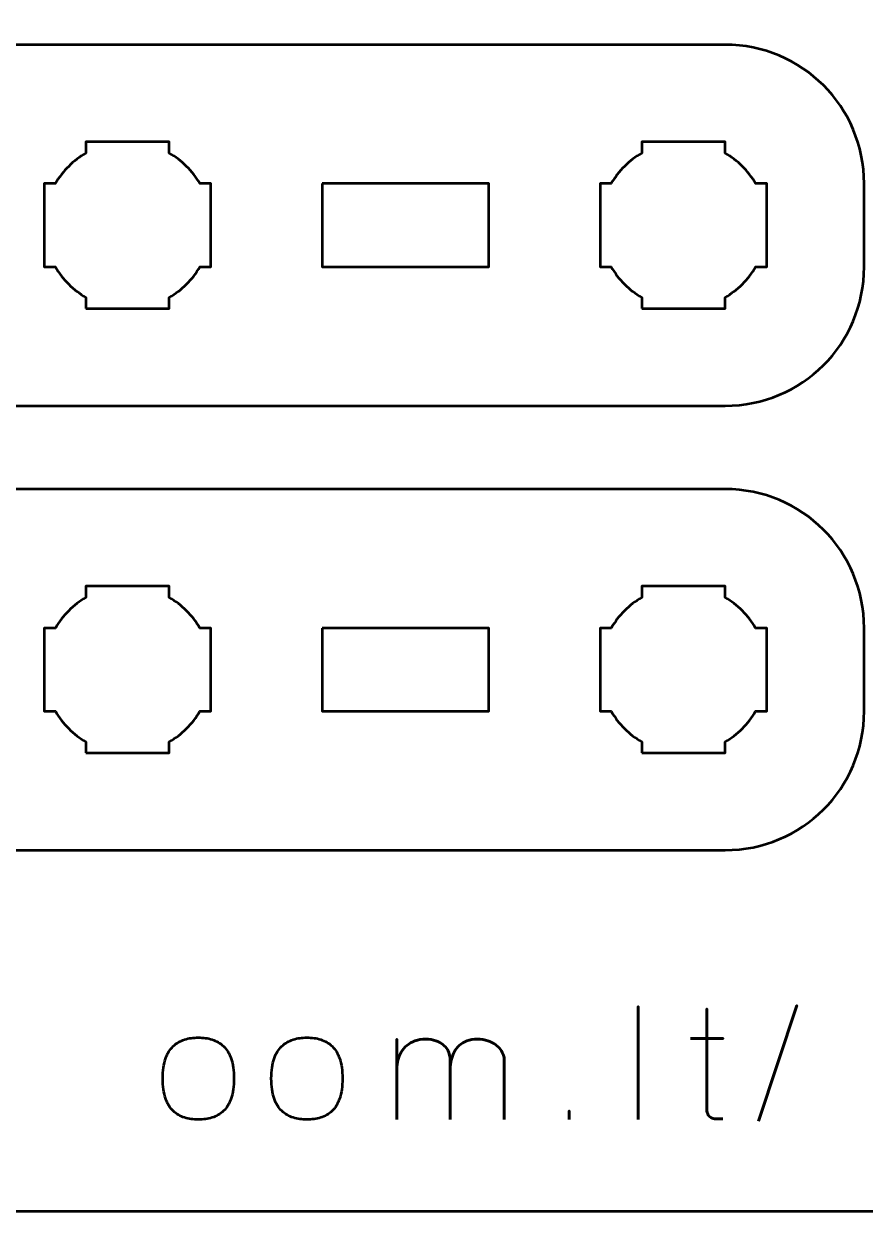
# Model space of a CAD drawing. Header units: centimetres. Extents: x -21 to 0, y -29.7 to 0.
# Drawn here: x -11.474 to -8.446, y -29.7 to -25.424 of the extents above; entities that cross this region are included whole.
import ezdxf

# ---------------------------------------------------------------- set-up
doc = ezdxf.new("R2010")
doc.units = ezdxf.units.CM
doc.header["$MEASUREMENT"] = 0
doc.layers.add('Layer 1', color=7, linetype='Continuous')

msp = doc.modelspace()

# ---------------------------------------------------------------- linework, layer by layer
at = {"layer": 'Layer 1', "color": 1, "lineweight": 53}
msp.add_open_spline([(-21.00003, -29.19995), (-21.00003, -29.19995), (-21.00003, -5.29992), (-21.00003, -5.29992), (-21.00003, -5.29992), (-21.00003, -5.21709), (-20.93286, -5.14992), (-20.85003, -5.14992), (-20.85003, -5.14992), (-20.7672, -5.14992), (-20.70003, -5.08275), (-20.70003, -4.99992), (-20.70003, -4.99992), (-20.70003, -4.91709), (-20.7672, -4.84992), (-20.85003, -4.84992), (-20.85003, -4.84992), (-20.93286, -4.84992), (-21.00003, -4.78275), (-21.00003, -4.69992), (-21.00003, -4.69992), (-21.00003, -4.61709), (-20.93286, -4.54992), (-20.85003, -4.54992), (-20.85003, -4.54992), (-20.7672, -4.54992), (-20.70003, -4.48275), (-20.70003, -4.39992), (-20.70003, -4.39992), (-20.70003, -4.31709), (-20.7672, -4.24992), (-20.85003, -4.24992), (-20.85003, -4.24992), (-20.93286, -4.24992), (-21.00003, -4.18275), (-21.00003, -4.09992), (-21.00003, -4.09992), (-21.00003, -4.01709), (-20.93286, -3.94992), (-20.85003, -3.94992), (-20.85003, -3.94992), (-20.7672, -3.94992), (-20.70003, -3.88275), (-20.70003, -3.79992), (-20.70003, -3.79992), (-20.70003, -3.71709), (-20.7672, -3.64992), (-20.85003, -3.64992), (-20.85003, -3.64992), (-20.93286, -3.64992), (-21.00003, -3.58275), (-21.00003, -3.49992), (-21.00003, -3.49992), (-21.00003, -3.41709), (-20.93286, -3.34992), (-20.85003, -3.34992), (-20.85003, -3.34992), (-20.7672, -3.34992), (-20.70003, -3.28275), (-20.70003, -3.19992), (-20.70003, -3.19992), (-20.70003, -3.11709), (-20.7672, -3.04992), (-20.85003, -3.04992), (-20.85003, -3.04992), (-20.93286, -3.04992), (-21.00003, -2.98275), (-21.00003, -2.89992), (-21.00003, -2.89992), (-21.00003, -2.81709), (-20.93286, -2.74992), (-20.85003, -2.74992), (-20.85003, -2.74992), (-20.7672, -2.74992), (-20.70003, -2.68275), (-20.70003, -2.59992), (-20.70003, -2.59992), (-20.70003, -2.51709), (-20.7672, -2.44992), (-20.85003, -2.44992), (-20.85003, -2.44992), (-20.93286, -2.44992), (-21.00003, -2.38275), (-21.00003, -2.29992), (-21.00003, -2.29992), (-21.00003, -2.21709), (-20.93286, -2.14992), (-20.85003, -2.14992), (-20.85003, -2.14992), (-20.7672, -2.14992), (-20.70003, -2.08275), (-20.70003, -1.99992), (-20.70003, -1.99992), (-20.70003, -1.91709), (-20.7672, -1.84992), (-20.85003, -1.84992), (-20.85003, -1.84992), (-20.93286, -1.84992), (-21.00003, -1.78275), (-21.00003, -1.69992), (-21.00003, -1.69992), (-21.00003, -1.61709), (-20.93286, -1.54992), (-20.85003, -1.54992), (-20.85003, -1.54992), (-20.7672, -1.54992), (-20.70003, -1.48275), (-20.70003, -1.39992), (-20.70003, -1.39992), (-20.70003, -1.31709), (-20.7672, -1.24992), (-20.85003, -1.24992), (-20.85003, -1.24992), (-20.93286, -1.24992), (-21.00003, -1.18275), (-21.00003, -1.09992), (-21.00003, -1.09992), (-21.00003, -1.09992), (-21.00003, -0.49992), (-21.00003, -0.49992), (-21.00003, -0.49992), (-21.00003, -0.22295), (-20.77694, 0.00004), (-20.49994, 0.00004), (-20.49994, 0.00004), (-20.49994, 0.00004), (-0.50008, 0.00004), (-0.50008, 0.00004), (-0.50008, 0.00004), (-0.22294, 0.00004), (0.00002, -0.22295), (0.00002, -0.49992), (0.00002, -0.49992), (0.00002, -0.49992), (0.00002, -29.19995), (0.00002, -29.19995), (0.00002, -29.19995), (0.00002, -29.47695), (-0.22294, -29.70004), (-0.50008, -29.70004), (-0.50008, -29.70004), (-0.50008, -29.70004), (-20.49994, -29.70004), (-20.49994, -29.70004), (-20.49994, -29.70004), (-20.77694, -29.70004), (-21.00003, -29.47695), (-21.00003, -29.19995)], degree=3, knots=[0, 0, 0, 0, 0.027027, 0.027027, 0.027027, 0.027027, 0.0540541, 0.0540541, 0.0540541, 0.0540541, 0.0810811, 0.0810811, 0.0810811, 0.0810811, 0.1081081, 0.1081081, 0.1081081, 0.1081081, 0.1351351, 0.1351351, 0.1351351, 0.1351351, 0.1621622, 0.1621622, 0.1621622, 0.1621622, 0.1891892, 0.1891892, 0.1891892, 0.1891892, 0.2162162, 0.2162162, 0.2162162, 0.2162162, 0.2432432, 0.2432432, 0.2432432, 0.2432432, 0.2702703, 0.2702703, 0.2702703, 0.2702703, 0.2972973, 0.2972973, 0.2972973, 0.2972973, 0.3243243, 0.3243243, 0.3243243, 0.3243243, 0.3513514, 0.3513514, 0.3513514, 0.3513514, 0.3783784, 0.3783784, 0.3783784, 0.3783784, 0.4054054, 0.4054054, 0.4054054, 0.4054054, 0.4324324, 0.4324324, 0.4324324, 0.4324324, 0.4594595, 0.4594595, 0.4594595, 0.4594595, 0.4864865, 0.4864865, 0.4864865, 0.4864865, 0.5135135, 0.5135135, 0.5135135, 0.5135135, 0.5405405, 0.5405405, 0.5405405, 0.5405405, 0.5675676, 0.5675676, 0.5675676, 0.5675676, 0.5945946, 0.5945946, 0.5945946, 0.5945946, 0.6216216, 0.6216216, 0.6216216, 0.6216216, 0.6486486, 0.6486486, 0.6486486, 0.6486486, 0.6756757, 0.6756757, 0.6756757, 0.6756757, 0.7027027, 0.7027027, 0.7027027, 0.7027027, 0.7297297, 0.7297297, 0.7297297, 0.7297297, 0.7567568, 0.7567568, 0.7567568, 0.7567568, 0.7837838, 0.7837838, 0.7837838, 0.7837838, 0.8108108, 0.8108108, 0.8108108, 0.8108108, 0.8378378, 0.8378378, 0.8378378, 0.8378378, 0.8648649, 0.8648649, 0.8648649, 0.8648649, 0.8918919, 0.8918919, 0.8918919, 0.8918919, 0.9189189, 0.9189189, 0.9189189, 0.9189189, 0.9459459, 0.9459459, 0.9459459, 0.9459459, 0.972973, 0.972973, 0.972973, 0.972973, 1, 1, 1, 1], dxfattribs=at)
at = {"layer": 'Layer 1', "color": 3, "lineweight": 53}
for points in [[(-15.24987, -25.49998), (-15.24987, -25.49998), (-8.9499, -25.49998), (-8.9499, -25.49998), (-8.9499, -25.49998), (-8.67293, -25.49998), (-8.44994, -25.72307), (-8.44994, -26.00007), (-8.44994, -26.00007), (-8.44994, -26.00007), (-8.44994, -26.30008), (-8.44994, -26.30008), (-8.44994, -26.30008), (-8.44994, -26.57704), (-8.67293, -26.8), (-8.9499, -26.8), (-8.9499, -26.8), (-8.9499, -26.8), (-15.24987, -26.8), (-15.24987, -26.8), (-15.24987, -26.8), (-15.52687, -26.8), (-15.74996, -26.57704), (-15.74996, -26.30008), (-15.74996, -26.30008), (-15.74996, -26.30008), (-15.74996, -26.00007), (-15.74996, -26.00007), (-15.74996, -26.00007), (-15.74996, -25.72307), (-15.52687, -25.49998), (-15.24987, -25.49998)], [(-15.24987, -27.09998), (-15.24987, -27.09998), (-8.9499, -27.09998), (-8.9499, -27.09998), (-8.9499, -27.09998), (-8.67293, -27.09998), (-8.44994, -27.32307), (-8.44994, -27.60007), (-8.44994, -27.60007), (-8.44994, -27.60007), (-8.44994, -27.90008), (-8.44994, -27.90008), (-8.44994, -27.90008), (-8.44994, -28.17704), (-8.67293, -28.4), (-8.9499, -28.4), (-8.9499, -28.4), (-8.9499, -28.4), (-15.24987, -28.4), (-15.24987, -28.4), (-15.24987, -28.4), (-15.52687, -28.4), (-15.74996, -28.17704), (-15.74996, -27.90008), (-15.74996, -27.90008), (-15.74996, -27.90008), (-15.74996, -27.60007), (-15.74996, -27.60007), (-15.74996, -27.60007), (-15.74996, -27.32307), (-15.52687, -27.09998), (-15.24987, -27.09998)]]:
    msp.add_open_spline(points, degree=3, knots=[0, 0, 0, 0, 0.125, 0.125, 0.125, 0.125, 0.25, 0.25, 0.25, 0.25, 0.375, 0.375, 0.375, 0.375, 0.5, 0.5, 0.5, 0.5, 0.625, 0.625, 0.625, 0.625, 0.75, 0.75, 0.75, 0.75, 0.875, 0.875, 0.875, 0.875, 1, 1, 1, 1], dxfattribs=at)
at = {"layer": 'Layer 1', "lineweight": 53}
for points, knots in [([(-11.25001, -26.45001), (-11.25001, -26.45001), (-11.25001, -26.4099), (-11.25001, -26.4099), (-11.25001, -26.4099), (-11.29548, -26.38358), (-11.33337, -26.34555), (-11.35983, -26.30008), (-11.35983, -26.30008), (-11.35983, -26.30008), (-11.39994, -26.30008), (-11.39994, -26.30008), (-11.39994, -26.30008), (-11.39994, -26.30008), (-11.39994, -26.15), (-11.39994, -26.15), (-11.39994, -26.15), (-11.39994, -26.15), (-11.39994, -26.00007), (-11.39994, -26.00007), (-11.39994, -26.00007), (-11.39994, -26.00007), (-11.35983, -26.00007), (-11.35983, -26.00007), (-11.35983, -26.00007), (-11.33337, -25.95446), (-11.29548, -25.91654), (-11.25001, -25.89022), (-11.25001, -25.89022), (-11.25001, -25.89022), (-11.25001, -25.85), (-11.25001, -25.85), (-11.25001, -25.85), (-11.25001, -25.85), (-11.09994, -25.85), (-11.09994, -25.85), (-11.09994, -25.85), (-11.09994, -25.85), (-10.95001, -25.85), (-10.95001, -25.85), (-10.95001, -25.85), (-10.95001, -25.85), (-10.95001, -25.89022), (-10.95001, -25.89022), (-10.95001, -25.89022), (-10.90439, -25.91654), (-10.86647, -25.95446), (-10.84015, -26.00007), (-10.84015, -26.00007), (-10.84015, -26.00007), (-10.79994, -26.00007), (-10.79994, -26.00007), (-10.79994, -26.00007), (-10.79994, -26.00007), (-10.79994, -26.15), (-10.79994, -26.15), (-10.79994, -26.15), (-10.79994, -26.15), (-10.79994, -26.30008), (-10.79994, -26.30008), (-10.79994, -26.30008), (-10.79994, -26.30008), (-10.84015, -26.30008), (-10.84015, -26.30008), (-10.84015, -26.30008), (-10.86647, -26.34555), (-10.90439, -26.38358), (-10.95001, -26.4099), (-10.95001, -26.4099), (-10.95001, -26.4099), (-10.95001, -26.45001), (-10.95001, -26.45001), (-10.95001, -26.45001), (-10.95001, -26.45001), (-11.09994, -26.45001), (-11.09994, -26.45001), (-11.09994, -26.45001), (-11.09994, -26.45001), (-11.25001, -26.45001), (-11.25001, -26.45001)], [0, 0, 0, 0, 0.05, 0.05, 0.05, 0.05, 0.1, 0.1, 0.1, 0.1, 0.15, 0.15, 0.15, 0.15, 0.2, 0.2, 0.2, 0.2, 0.25, 0.25, 0.25, 0.25, 0.3, 0.3, 0.3, 0.3, 0.35, 0.35, 0.35, 0.35, 0.4, 0.4, 0.4, 0.4, 0.45, 0.45, 0.45, 0.45, 0.5, 0.5, 0.5, 0.5, 0.55, 0.55, 0.55, 0.55, 0.6, 0.6, 0.6, 0.6, 0.65, 0.65, 0.65, 0.65, 0.7, 0.7, 0.7, 0.7, 0.75, 0.75, 0.75, 0.75, 0.8, 0.8, 0.8, 0.8, 0.85, 0.85, 0.85, 0.85, 0.9, 0.9, 0.9, 0.9, 0.95, 0.95, 0.95, 0.95, 1, 1, 1, 1]), ([(-9.2499, -26.45001), (-9.2499, -26.45001), (-9.2499, -26.4099), (-9.2499, -26.4099), (-9.2499, -26.4099), (-9.29552, -26.38358), (-9.3334, -26.34555), (-9.35972, -26.30008), (-9.35972, -26.30008), (-9.35972, -26.30008), (-9.39997, -26.30008), (-9.39997, -26.30008), (-9.39997, -26.30008), (-9.39997, -26.30008), (-9.39997, -26.15), (-9.39997, -26.15), (-9.39997, -26.15), (-9.39997, -26.15), (-9.39997, -26.00007), (-9.39997, -26.00007), (-9.39997, -26.00007), (-9.39997, -26.00007), (-9.35972, -26.00007), (-9.35972, -26.00007), (-9.35972, -26.00007), (-9.3334, -25.95446), (-9.29552, -25.91654), (-9.2499, -25.89022), (-9.2499, -25.89022), (-9.2499, -25.89022), (-9.2499, -25.85), (-9.2499, -25.85), (-9.2499, -25.85), (-9.2499, -25.85), (-9.09997, -25.85), (-9.09997, -25.85), (-9.09997, -25.85), (-9.09997, -25.85), (-8.9499, -25.85), (-8.9499, -25.85), (-8.9499, -25.85), (-8.9499, -25.85), (-8.9499, -25.89022), (-8.9499, -25.89022), (-8.9499, -25.89022), (-8.90443, -25.91654), (-8.8664, -25.95446), (-8.84008, -26.00007), (-8.84008, -26.00007), (-8.84008, -26.00007), (-8.79997, -26.00007), (-8.79997, -26.00007), (-8.79997, -26.00007), (-8.79997, -26.00007), (-8.79997, -26.15), (-8.79997, -26.15), (-8.79997, -26.15), (-8.79997, -26.15), (-8.79997, -26.30008), (-8.79997, -26.30008), (-8.79997, -26.30008), (-8.79997, -26.30008), (-8.84008, -26.30008), (-8.84008, -26.30008), (-8.84008, -26.30008), (-8.8664, -26.34555), (-8.90443, -26.38358), (-8.9499, -26.4099), (-8.9499, -26.4099), (-8.9499, -26.4099), (-8.9499, -26.45001), (-8.9499, -26.45001), (-8.9499, -26.45001), (-8.9499, -26.45001), (-9.09997, -26.45001), (-9.09997, -26.45001), (-9.09997, -26.45001), (-9.09997, -26.45001), (-9.2499, -26.45001), (-9.2499, -26.45001)], [0, 0, 0, 0, 0.05, 0.05, 0.05, 0.05, 0.1, 0.1, 0.1, 0.1, 0.15, 0.15, 0.15, 0.15, 0.2, 0.2, 0.2, 0.2, 0.25, 0.25, 0.25, 0.25, 0.3, 0.3, 0.3, 0.3, 0.35, 0.35, 0.35, 0.35, 0.4, 0.4, 0.4, 0.4, 0.45, 0.45, 0.45, 0.45, 0.5, 0.5, 0.5, 0.5, 0.55, 0.55, 0.55, 0.55, 0.6, 0.6, 0.6, 0.6, 0.65, 0.65, 0.65, 0.65, 0.7, 0.7, 0.7, 0.7, 0.75, 0.75, 0.75, 0.75, 0.8, 0.8, 0.8, 0.8, 0.85, 0.85, 0.85, 0.85, 0.9, 0.9, 0.9, 0.9, 0.95, 0.95, 0.95, 0.95, 1, 1, 1, 1]), ([(-10.39989, -26.00007), (-10.39989, -26.00007), (-9.79988, -26.00007), (-9.79988, -26.00007), (-9.79988, -26.00007), (-9.79988, -26.00007), (-9.79988, -26.30008), (-9.79988, -26.30008), (-9.79988, -26.30008), (-9.79988, -26.30008), (-10.39989, -26.30008), (-10.39989, -26.30008), (-10.39989, -26.30008), (-10.39989, -26.30008), (-10.39989, -26.00007), (-10.39989, -26.00007)], [0, 0, 0, 0, 0.25, 0.25, 0.25, 0.25, 0.5, 0.5, 0.5, 0.5, 0.75, 0.75, 0.75, 0.75, 1, 1, 1, 1]), ([(-11.25001, -28.05001), (-11.25001, -28.05001), (-11.25001, -28.0099), (-11.25001, -28.0099), (-11.25001, -28.0099), (-11.29548, -27.98358), (-11.33337, -27.94555), (-11.35983, -27.90008), (-11.35983, -27.90008), (-11.35983, -27.90008), (-11.39994, -27.90008), (-11.39994, -27.90008), (-11.39994, -27.90008), (-11.39994, -27.90008), (-11.39994, -27.75), (-11.39994, -27.75), (-11.39994, -27.75), (-11.39994, -27.75), (-11.39994, -27.60007), (-11.39994, -27.60007), (-11.39994, -27.60007), (-11.39994, -27.60007), (-11.35983, -27.60007), (-11.35983, -27.60007), (-11.35983, -27.60007), (-11.33337, -27.55446), (-11.29548, -27.51654), (-11.25001, -27.49022), (-11.25001, -27.49022), (-11.25001, -27.49022), (-11.25001, -27.45), (-11.25001, -27.45), (-11.25001, -27.45), (-11.25001, -27.45), (-11.09994, -27.45), (-11.09994, -27.45), (-11.09994, -27.45), (-11.09994, -27.45), (-10.95001, -27.45), (-10.95001, -27.45), (-10.95001, -27.45), (-10.95001, -27.45), (-10.95001, -27.49022), (-10.95001, -27.49022), (-10.95001, -27.49022), (-10.90439, -27.51654), (-10.86647, -27.55446), (-10.84015, -27.60007), (-10.84015, -27.60007), (-10.84015, -27.60007), (-10.79994, -27.60007), (-10.79994, -27.60007), (-10.79994, -27.60007), (-10.79994, -27.60007), (-10.79994, -27.75), (-10.79994, -27.75), (-10.79994, -27.75), (-10.79994, -27.75), (-10.79994, -27.90008), (-10.79994, -27.90008), (-10.79994, -27.90008), (-10.79994, -27.90008), (-10.84015, -27.90008), (-10.84015, -27.90008), (-10.84015, -27.90008), (-10.86647, -27.94555), (-10.90439, -27.98358), (-10.95001, -28.0099), (-10.95001, -28.0099), (-10.95001, -28.0099), (-10.95001, -28.05001), (-10.95001, -28.05001), (-10.95001, -28.05001), (-10.95001, -28.05001), (-11.09994, -28.05001), (-11.09994, -28.05001), (-11.09994, -28.05001), (-11.09994, -28.05001), (-11.25001, -28.05001), (-11.25001, -28.05001)], [0, 0, 0, 0, 0.05, 0.05, 0.05, 0.05, 0.1, 0.1, 0.1, 0.1, 0.15, 0.15, 0.15, 0.15, 0.2, 0.2, 0.2, 0.2, 0.25, 0.25, 0.25, 0.25, 0.3, 0.3, 0.3, 0.3, 0.35, 0.35, 0.35, 0.35, 0.4, 0.4, 0.4, 0.4, 0.45, 0.45, 0.45, 0.45, 0.5, 0.5, 0.5, 0.5, 0.55, 0.55, 0.55, 0.55, 0.6, 0.6, 0.6, 0.6, 0.65, 0.65, 0.65, 0.65, 0.7, 0.7, 0.7, 0.7, 0.75, 0.75, 0.75, 0.75, 0.8, 0.8, 0.8, 0.8, 0.85, 0.85, 0.85, 0.85, 0.9, 0.9, 0.9, 0.9, 0.95, 0.95, 0.95, 0.95, 1, 1, 1, 1]), ([(-9.2499, -28.05001), (-9.2499, -28.05001), (-9.2499, -28.0099), (-9.2499, -28.0099), (-9.2499, -28.0099), (-9.29552, -27.98358), (-9.3334, -27.94555), (-9.35972, -27.90008), (-9.35972, -27.90008), (-9.35972, -27.90008), (-9.39997, -27.90008), (-9.39997, -27.90008), (-9.39997, -27.90008), (-9.39997, -27.90008), (-9.39997, -27.75), (-9.39997, -27.75), (-9.39997, -27.75), (-9.39997, -27.75), (-9.39997, -27.60007), (-9.39997, -27.60007), (-9.39997, -27.60007), (-9.39997, -27.60007), (-9.35972, -27.60007), (-9.35972, -27.60007), (-9.35972, -27.60007), (-9.3334, -27.55446), (-9.29552, -27.51654), (-9.2499, -27.49022), (-9.2499, -27.49022), (-9.2499, -27.49022), (-9.2499, -27.45), (-9.2499, -27.45), (-9.2499, -27.45), (-9.2499, -27.45), (-9.09997, -27.45), (-9.09997, -27.45), (-9.09997, -27.45), (-9.09997, -27.45), (-8.9499, -27.45), (-8.9499, -27.45), (-8.9499, -27.45), (-8.9499, -27.45), (-8.9499, -27.49022), (-8.9499, -27.49022), (-8.9499, -27.49022), (-8.90443, -27.51654), (-8.8664, -27.55446), (-8.84008, -27.60007), (-8.84008, -27.60007), (-8.84008, -27.60007), (-8.79997, -27.60007), (-8.79997, -27.60007), (-8.79997, -27.60007), (-8.79997, -27.60007), (-8.79997, -27.75), (-8.79997, -27.75), (-8.79997, -27.75), (-8.79997, -27.75), (-8.79997, -27.90008), (-8.79997, -27.90008), (-8.79997, -27.90008), (-8.79997, -27.90008), (-8.84008, -27.90008), (-8.84008, -27.90008), (-8.84008, -27.90008), (-8.8664, -27.94555), (-8.90443, -27.98358), (-8.9499, -28.0099), (-8.9499, -28.0099), (-8.9499, -28.0099), (-8.9499, -28.05001), (-8.9499, -28.05001), (-8.9499, -28.05001), (-8.9499, -28.05001), (-9.09997, -28.05001), (-9.09997, -28.05001), (-9.09997, -28.05001), (-9.09997, -28.05001), (-9.2499, -28.05001), (-9.2499, -28.05001)], [0, 0, 0, 0, 0.05, 0.05, 0.05, 0.05, 0.1, 0.1, 0.1, 0.1, 0.15, 0.15, 0.15, 0.15, 0.2, 0.2, 0.2, 0.2, 0.25, 0.25, 0.25, 0.25, 0.3, 0.3, 0.3, 0.3, 0.35, 0.35, 0.35, 0.35, 0.4, 0.4, 0.4, 0.4, 0.45, 0.45, 0.45, 0.45, 0.5, 0.5, 0.5, 0.5, 0.55, 0.55, 0.55, 0.55, 0.6, 0.6, 0.6, 0.6, 0.65, 0.65, 0.65, 0.65, 0.7, 0.7, 0.7, 0.7, 0.75, 0.75, 0.75, 0.75, 0.8, 0.8, 0.8, 0.8, 0.85, 0.85, 0.85, 0.85, 0.9, 0.9, 0.9, 0.9, 0.95, 0.95, 0.95, 0.95, 1, 1, 1, 1]), ([(-10.39989, -27.60007), (-10.39989, -27.60007), (-9.79988, -27.60007), (-9.79988, -27.60007), (-9.79988, -27.60007), (-9.79988, -27.60007), (-9.79988, -27.90008), (-9.79988, -27.90008), (-9.79988, -27.90008), (-9.79988, -27.90008), (-10.39989, -27.90008), (-10.39989, -27.90008), (-10.39989, -27.90008), (-10.39989, -27.90008), (-10.39989, -27.60007), (-10.39989, -27.60007)], [0, 0, 0, 0, 0.25, 0.25, 0.25, 0.25, 0.5, 0.5, 0.5, 0.5, 0.75, 0.75, 0.75, 0.75, 1, 1, 1, 1])]:
    msp.add_open_spline(points, degree=3, knots=knots, dxfattribs=at)
at = {"layer": 'Layer 1', "color": 5, "lineweight": 53}
for points, knots in [([(-9.26271, -29.36992), (-9.26271, -29.36992), (-9.26271, -28.96296), (-9.26271, -28.96296), (-9.26271, -28.96296), (-9.26271, -28.96296), (-9.26271, -29.36992), (-9.26271, -29.36992)], [0, 0, 0, 0, 0.5, 0.5, 0.5, 0.5, 1, 1, 1, 1]), ([(-8.95791, -29.3671), (-8.96487, -29.36766), (-8.97183, -29.36785), (-8.97861, -29.36766), (-8.97861, -29.36766), (-8.98538, -29.36747), (-8.9915, -29.36644), (-8.99705, -29.36437), (-8.99705, -29.36437), (-9.0026, -29.36239), (-9.00702, -29.35882), (-9.0104, -29.35374), (-9.0104, -29.35374), (-9.0137, -29.34866), (-9.01539, -29.34142), (-9.01548, -29.3321), (-9.01548, -29.3321), (-9.01548, -29.32768), (-9.01548, -29.32016), (-9.01548, -29.30962), (-9.01548, -29.30962), (-9.01548, -29.29899), (-9.01548, -29.28619), (-9.01548, -29.27105), (-9.01548, -29.27105), (-9.01548, -29.2559), (-9.01548, -29.23935), (-9.01548, -29.22138), (-9.01548, -29.22138), (-9.01548, -29.20341), (-9.01548, -29.18488), (-9.01548, -29.16569), (-9.01548, -29.16569), (-9.01548, -29.1465), (-9.01548, -29.12759), (-9.01548, -29.10887), (-9.01548, -29.10887), (-9.01548, -29.09015), (-9.01548, -29.07255), (-9.01548, -29.056), (-9.01548, -29.056), (-9.01548, -29.03944), (-9.01548, -29.02476), (-9.01548, -29.01207), (-9.01548, -29.01207), (-9.01548, -28.99927), (-9.01548, -28.9893), (-9.01548, -28.98196), (-9.01548, -28.98196), (-9.01548, -28.97472), (-9.01548, -28.97095), (-9.01548, -28.97086), (-9.01548, -28.97086), (-9.01548, -28.97095), (-9.01548, -28.97472), (-9.01548, -28.98196), (-9.01548, -28.98196), (-9.01548, -28.9893), (-9.01548, -28.99927), (-9.01548, -29.01207), (-9.01548, -29.01207), (-9.01548, -29.02476), (-9.01548, -29.03944), (-9.01548, -29.056), (-9.01548, -29.056), (-9.01548, -29.07255), (-9.01548, -29.09015), (-9.01548, -29.10887), (-9.01548, -29.10887), (-9.01548, -29.12759), (-9.01548, -29.1465), (-9.01548, -29.16569), (-9.01548, -29.16569), (-9.01548, -29.18488), (-9.01548, -29.20341), (-9.01548, -29.22138), (-9.01548, -29.22138), (-9.01548, -29.23935), (-9.01548, -29.2559), (-9.01548, -29.27105), (-9.01548, -29.27105), (-9.01548, -29.28619), (-9.01548, -29.29899), (-9.01548, -29.30962), (-9.01548, -29.30962), (-9.01548, -29.32016), (-9.01548, -29.32768), (-9.01548, -29.3321), (-9.01548, -29.3321), (-9.01539, -29.34142), (-9.0137, -29.34866), (-9.0104, -29.35374), (-9.0104, -29.35374), (-9.00702, -29.35882), (-9.0026, -29.36239), (-8.99705, -29.36437), (-8.99705, -29.36437), (-8.9915, -29.36644), (-8.98538, -29.36747), (-8.97861, -29.36766), (-8.97861, -29.36766), (-8.97183, -29.36785), (-8.96487, -29.36766), (-8.95791, -29.3671)], [0, 0, 0, 0, 0.0384615, 0.0384615, 0.0384615, 0.0384615, 0.0769231, 0.0769231, 0.0769231, 0.0769231, 0.1153846, 0.1153846, 0.1153846, 0.1153846, 0.1538462, 0.1538462, 0.1538462, 0.1538462, 0.1923077, 0.1923077, 0.1923077, 0.1923077, 0.2307692, 0.2307692, 0.2307692, 0.2307692, 0.2692308, 0.2692308, 0.2692308, 0.2692308, 0.3076923, 0.3076923, 0.3076923, 0.3076923, 0.3461538, 0.3461538, 0.3461538, 0.3461538, 0.3846154, 0.3846154, 0.3846154, 0.3846154, 0.4230769, 0.4230769, 0.4230769, 0.4230769, 0.4615385, 0.4615385, 0.4615385, 0.4615385, 0.5, 0.5, 0.5, 0.5, 0.5384615, 0.5384615, 0.5384615, 0.5384615, 0.5769231, 0.5769231, 0.5769231, 0.5769231, 0.6153846, 0.6153846, 0.6153846, 0.6153846, 0.6538462, 0.6538462, 0.6538462, 0.6538462, 0.6923077, 0.6923077, 0.6923077, 0.6923077, 0.7307692, 0.7307692, 0.7307692, 0.7307692, 0.7692308, 0.7692308, 0.7692308, 0.7692308, 0.8076923, 0.8076923, 0.8076923, 0.8076923, 0.8461538, 0.8461538, 0.8461538, 0.8461538, 0.8846154, 0.8846154, 0.8846154, 0.8846154, 0.9230769, 0.9230769, 0.9230769, 0.9230769, 0.9615385, 0.9615385, 0.9615385, 0.9615385, 1, 1, 1, 1]), ([(-8.82978, -29.37556), (-8.82978, -29.37556), (-8.69149, -28.95901), (-8.69149, -28.95901), (-8.69149, -28.95901), (-8.69149, -28.95901), (-8.82978, -29.37556), (-8.82978, -29.37556)], [0, 0, 0, 0, 0.5, 0.5, 0.5, 0.5, 1, 1, 1, 1]), ([(-10.8454, -29.36992), (-10.82762, -29.37001), (-10.81107, -29.36776), (-10.79564, -29.36296), (-10.79564, -29.36296), (-10.78021, -29.35816), (-10.76657, -29.35016), (-10.7549, -29.33897), (-10.7549, -29.33897), (-10.74314, -29.32778), (-10.73402, -29.31263), (-10.72734, -29.29344), (-10.72734, -29.29344), (-10.72076, -29.27434), (-10.71737, -29.25054), (-10.71727, -29.22204), (-10.71727, -29.22204), (-10.71737, -29.19363), (-10.72076, -29.16992), (-10.72734, -29.15092), (-10.72734, -29.15092), (-10.73402, -29.13191), (-10.74314, -29.11677), (-10.7549, -29.10557), (-10.7549, -29.10557), (-10.76657, -29.09447), (-10.78021, -29.08648), (-10.79564, -29.08168), (-10.79564, -29.08168), (-10.81107, -29.07688), (-10.82762, -29.07462), (-10.8454, -29.07472), (-10.8454, -29.07472), (-10.86299, -29.07462), (-10.87955, -29.07688), (-10.89498, -29.08168), (-10.89498, -29.08168), (-10.91041, -29.08648), (-10.92395, -29.09447), (-10.93571, -29.10557), (-10.93571, -29.10557), (-10.94747, -29.11677), (-10.95669, -29.13191), (-10.96337, -29.15092), (-10.96337, -29.15092), (-10.97005, -29.16992), (-10.97344, -29.19363), (-10.97353, -29.22204), (-10.97353, -29.22204), (-10.97344, -29.25054), (-10.97005, -29.27434), (-10.96337, -29.29344), (-10.96337, -29.29344), (-10.95669, -29.31263), (-10.94747, -29.32778), (-10.93571, -29.33897), (-10.93571, -29.33897), (-10.92395, -29.35016), (-10.91041, -29.35816), (-10.89498, -29.36296), (-10.89498, -29.36296), (-10.87955, -29.36776), (-10.86299, -29.37001), (-10.8454, -29.36992)], [0, 0, 0, 0, 0.0625, 0.0625, 0.0625, 0.0625, 0.125, 0.125, 0.125, 0.125, 0.1875, 0.1875, 0.1875, 0.1875, 0.25, 0.25, 0.25, 0.25, 0.3125, 0.3125, 0.3125, 0.3125, 0.375, 0.375, 0.375, 0.375, 0.4375, 0.4375, 0.4375, 0.4375, 0.5, 0.5, 0.5, 0.5, 0.5625, 0.5625, 0.5625, 0.5625, 0.625, 0.625, 0.625, 0.625, 0.6875, 0.6875, 0.6875, 0.6875, 0.75, 0.75, 0.75, 0.75, 0.8125, 0.8125, 0.8125, 0.8125, 0.875, 0.875, 0.875, 0.875, 0.9375, 0.9375, 0.9375, 0.9375, 1, 1, 1, 1]), ([(-10.8454, -29.36992), (-10.82762, -29.37001), (-10.81107, -29.36776), (-10.79564, -29.36296), (-10.79564, -29.36296), (-10.78021, -29.35816), (-10.76657, -29.35016), (-10.7549, -29.33897), (-10.7549, -29.33897), (-10.74314, -29.32778), (-10.73402, -29.31263), (-10.72734, -29.29344), (-10.72734, -29.29344), (-10.72076, -29.27434), (-10.71737, -29.25054), (-10.71727, -29.22204), (-10.71727, -29.22204), (-10.71737, -29.19363), (-10.72076, -29.16992), (-10.72734, -29.15092), (-10.72734, -29.15092), (-10.73402, -29.13191), (-10.74314, -29.11677), (-10.7549, -29.10557), (-10.7549, -29.10557), (-10.76657, -29.09447), (-10.78021, -29.08648), (-10.79564, -29.08168), (-10.79564, -29.08168), (-10.81107, -29.07688), (-10.82762, -29.07462), (-10.8454, -29.07472), (-10.8454, -29.07472), (-10.86299, -29.07462), (-10.87955, -29.07688), (-10.89498, -29.08168), (-10.89498, -29.08168), (-10.91041, -29.08648), (-10.92395, -29.09447), (-10.93571, -29.10557), (-10.93571, -29.10557), (-10.94747, -29.11677), (-10.95669, -29.13191), (-10.96337, -29.15092), (-10.96337, -29.15092), (-10.97005, -29.16992), (-10.97344, -29.19363), (-10.97353, -29.22204), (-10.97353, -29.22204), (-10.97344, -29.25054), (-10.97005, -29.27434), (-10.96337, -29.29344), (-10.96337, -29.29344), (-10.95669, -29.31263), (-10.94747, -29.32778), (-10.93571, -29.33897), (-10.93571, -29.33897), (-10.92395, -29.35016), (-10.91041, -29.35816), (-10.89498, -29.36296), (-10.89498, -29.36296), (-10.87955, -29.36776), (-10.86299, -29.37001), (-10.8454, -29.36992)], [0, 0, 0, 0, 0.0625, 0.0625, 0.0625, 0.0625, 0.125, 0.125, 0.125, 0.125, 0.1875, 0.1875, 0.1875, 0.1875, 0.25, 0.25, 0.25, 0.25, 0.3125, 0.3125, 0.3125, 0.3125, 0.375, 0.375, 0.375, 0.375, 0.4375, 0.4375, 0.4375, 0.4375, 0.5, 0.5, 0.5, 0.5, 0.5625, 0.5625, 0.5625, 0.5625, 0.625, 0.625, 0.625, 0.625, 0.6875, 0.6875, 0.6875, 0.6875, 0.75, 0.75, 0.75, 0.75, 0.8125, 0.8125, 0.8125, 0.8125, 0.875, 0.875, 0.875, 0.875, 0.9375, 0.9375, 0.9375, 0.9375, 1, 1, 1, 1]), ([(-10.45481, -29.36992), (-10.43703, -29.37001), (-10.42048, -29.36776), (-10.40505, -29.36296), (-10.40505, -29.36296), (-10.38962, -29.35816), (-10.37598, -29.35016), (-10.36431, -29.33897), (-10.36431, -29.33897), (-10.35255, -29.32778), (-10.34343, -29.31263), (-10.33675, -29.29344), (-10.33675, -29.29344), (-10.33017, -29.27434), (-10.32678, -29.25054), (-10.32668, -29.22204), (-10.32668, -29.22204), (-10.32678, -29.19363), (-10.33017, -29.16992), (-10.33675, -29.15092), (-10.33675, -29.15092), (-10.34343, -29.13191), (-10.35255, -29.11677), (-10.36431, -29.10557), (-10.36431, -29.10557), (-10.37598, -29.09447), (-10.38962, -29.08648), (-10.40505, -29.08168), (-10.40505, -29.08168), (-10.42048, -29.07688), (-10.43703, -29.07462), (-10.45481, -29.07472), (-10.45481, -29.07472), (-10.4724, -29.07462), (-10.48896, -29.07688), (-10.50439, -29.08168), (-10.50439, -29.08168), (-10.51982, -29.08648), (-10.53336, -29.09447), (-10.54512, -29.10557), (-10.54512, -29.10557), (-10.55688, -29.11677), (-10.5661, -29.13191), (-10.57278, -29.15092), (-10.57278, -29.15092), (-10.57946, -29.16992), (-10.58285, -29.19363), (-10.58294, -29.22204), (-10.58294, -29.22204), (-10.58285, -29.25054), (-10.57946, -29.27434), (-10.57278, -29.29344), (-10.57278, -29.29344), (-10.5661, -29.31263), (-10.55688, -29.32778), (-10.54512, -29.33897), (-10.54512, -29.33897), (-10.53336, -29.35016), (-10.51982, -29.35816), (-10.50439, -29.36296), (-10.50439, -29.36296), (-10.48896, -29.36776), (-10.4724, -29.37001), (-10.45481, -29.36992)], [0, 0, 0, 0, 0.0625, 0.0625, 0.0625, 0.0625, 0.125, 0.125, 0.125, 0.125, 0.1875, 0.1875, 0.1875, 0.1875, 0.25, 0.25, 0.25, 0.25, 0.3125, 0.3125, 0.3125, 0.3125, 0.375, 0.375, 0.375, 0.375, 0.4375, 0.4375, 0.4375, 0.4375, 0.5, 0.5, 0.5, 0.5, 0.5625, 0.5625, 0.5625, 0.5625, 0.625, 0.625, 0.625, 0.625, 0.6875, 0.6875, 0.6875, 0.6875, 0.75, 0.75, 0.75, 0.75, 0.8125, 0.8125, 0.8125, 0.8125, 0.875, 0.875, 0.875, 0.875, 0.9375, 0.9375, 0.9375, 0.9375, 1, 1, 1, 1]), ([(-10.45481, -29.36992), (-10.43703, -29.37001), (-10.42048, -29.36776), (-10.40505, -29.36296), (-10.40505, -29.36296), (-10.38962, -29.35816), (-10.37598, -29.35016), (-10.36431, -29.33897), (-10.36431, -29.33897), (-10.35255, -29.32778), (-10.34343, -29.31263), (-10.33675, -29.29344), (-10.33675, -29.29344), (-10.33017, -29.27434), (-10.32678, -29.25054), (-10.32668, -29.22204), (-10.32668, -29.22204), (-10.32678, -29.19363), (-10.33017, -29.16992), (-10.33675, -29.15092), (-10.33675, -29.15092), (-10.34343, -29.13191), (-10.35255, -29.11677), (-10.36431, -29.10557), (-10.36431, -29.10557), (-10.37598, -29.09447), (-10.38962, -29.08648), (-10.40505, -29.08168), (-10.40505, -29.08168), (-10.42048, -29.07688), (-10.43703, -29.07462), (-10.45481, -29.07472), (-10.45481, -29.07472), (-10.4724, -29.07462), (-10.48896, -29.07688), (-10.50439, -29.08168), (-10.50439, -29.08168), (-10.51982, -29.08648), (-10.53336, -29.09447), (-10.54512, -29.10557), (-10.54512, -29.10557), (-10.55688, -29.11677), (-10.5661, -29.13191), (-10.57278, -29.15092), (-10.57278, -29.15092), (-10.57946, -29.16992), (-10.58285, -29.19363), (-10.58294, -29.22204), (-10.58294, -29.22204), (-10.58285, -29.25054), (-10.57946, -29.27434), (-10.57278, -29.29344), (-10.57278, -29.29344), (-10.5661, -29.31263), (-10.55688, -29.32778), (-10.54512, -29.33897), (-10.54512, -29.33897), (-10.53336, -29.35016), (-10.51982, -29.35816), (-10.50439, -29.36296), (-10.50439, -29.36296), (-10.48896, -29.36776), (-10.4724, -29.37001), (-10.45481, -29.36992)], [0, 0, 0, 0, 0.0625, 0.0625, 0.0625, 0.0625, 0.125, 0.125, 0.125, 0.125, 0.1875, 0.1875, 0.1875, 0.1875, 0.25, 0.25, 0.25, 0.25, 0.3125, 0.3125, 0.3125, 0.3125, 0.375, 0.375, 0.375, 0.375, 0.4375, 0.4375, 0.4375, 0.4375, 0.5, 0.5, 0.5, 0.5, 0.5625, 0.5625, 0.5625, 0.5625, 0.625, 0.625, 0.625, 0.625, 0.6875, 0.6875, 0.6875, 0.6875, 0.75, 0.75, 0.75, 0.75, 0.8125, 0.8125, 0.8125, 0.8125, 0.875, 0.875, 0.875, 0.875, 0.9375, 0.9375, 0.9375, 0.9375, 1, 1, 1, 1]), ([(-9.93892, -29.36992), (-9.93892, -29.36983), (-9.93892, -29.3671), (-9.93892, -29.36174), (-9.93892, -29.36174), (-9.93892, -29.35647), (-9.93892, -29.34922), (-9.93892, -29.3401), (-9.93892, -29.3401), (-9.93892, -29.33088), (-9.93892, -29.32053), (-9.93892, -29.30887), (-9.93892, -29.30887), (-9.93892, -29.2973), (-9.93892, -29.28516), (-9.93892, -29.27237), (-9.93892, -29.27237), (-9.93892, -29.25967), (-9.93892, -29.24715), (-9.93892, -29.23474), (-9.93892, -29.23474), (-9.93892, -29.22232), (-9.93892, -29.21065), (-9.93892, -29.19993), (-9.93892, -29.19993), (-9.93892, -29.18911), (-9.93892, -29.17989), (-9.93892, -29.17208), (-9.93892, -29.17208), (-9.93892, -29.16437), (-9.93892, -29.15882), (-9.93892, -29.15543), (-9.93892, -29.15543), (-9.93882, -29.15016), (-9.93967, -29.14424), (-9.94127, -29.13775), (-9.94127, -29.13775), (-9.94287, -29.13116), (-9.9456, -29.12458), (-9.94945, -29.11799), (-9.94945, -29.11799), (-9.95331, -29.11131), (-9.95867, -29.1052), (-9.96535, -29.09955), (-9.96535, -29.09955), (-9.97212, -29.09391), (-9.98059, -29.08939), (-9.99075, -29.08591), (-9.99075, -29.08591), (-10.00101, -29.08243), (-10.01323, -29.08055), (-10.02753, -29.08036), (-10.02753, -29.08036), (-10.04183, -29.08036), (-10.05463, -29.08234), (-10.06582, -29.08629), (-10.06582, -29.08629), (-10.07711, -29.09033), (-10.0868, -29.09588), (-10.09508, -29.10294), (-10.09508, -29.10294), (-10.10326, -29.11), (-10.11013, -29.11809), (-10.11549, -29.1273), (-10.11549, -29.1273), (-10.12085, -29.13643), (-10.12481, -29.14612), (-10.12744, -29.15647), (-10.12744, -29.15647), (-10.13007, -29.16672), (-10.13139, -29.17716), (-10.13139, -29.18761), (-10.13139, -29.18761), (-10.13139, -29.17716), (-10.13007, -29.16672), (-10.12744, -29.15647), (-10.12744, -29.15647), (-10.12481, -29.14612), (-10.12085, -29.13643), (-10.11549, -29.1273), (-10.11549, -29.1273), (-10.11013, -29.11809), (-10.10326, -29.11), (-10.09508, -29.10294), (-10.09508, -29.10294), (-10.0868, -29.09588), (-10.07711, -29.09033), (-10.06582, -29.08629), (-10.06582, -29.08629), (-10.05463, -29.08234), (-10.04183, -29.08036), (-10.02753, -29.08036), (-10.02753, -29.08036), (-10.01323, -29.08055), (-10.00101, -29.08243), (-9.99075, -29.08591), (-9.99075, -29.08591), (-9.98059, -29.08939), (-9.97212, -29.09391), (-9.96535, -29.09955), (-9.96535, -29.09955), (-9.95867, -29.1052), (-9.95331, -29.11131), (-9.94945, -29.11799), (-9.94945, -29.11799), (-9.9456, -29.12458), (-9.94287, -29.13116), (-9.94127, -29.13775), (-9.94127, -29.13775), (-9.93967, -29.14424), (-9.93882, -29.15016), (-9.93892, -29.15543), (-9.93892, -29.15543), (-9.93892, -29.15882), (-9.93892, -29.16437), (-9.93892, -29.17208), (-9.93892, -29.17208), (-9.93892, -29.17989), (-9.93892, -29.18911), (-9.93892, -29.19993), (-9.93892, -29.19993), (-9.93892, -29.21065), (-9.93892, -29.22232), (-9.93892, -29.23474), (-9.93892, -29.23474), (-9.93892, -29.24715), (-9.93892, -29.25967), (-9.93892, -29.27237), (-9.93892, -29.27237), (-9.93892, -29.28516), (-9.93892, -29.2973), (-9.93892, -29.30887), (-9.93892, -29.30887), (-9.93892, -29.32053), (-9.93892, -29.33088), (-9.93892, -29.3401), (-9.93892, -29.3401), (-9.93892, -29.34922), (-9.93892, -29.35647), (-9.93892, -29.36174), (-9.93892, -29.36174), (-9.93892, -29.3671), (-9.93892, -29.36983), (-9.93892, -29.36992)], [0, 0, 0, 0, 0.0277778, 0.0277778, 0.0277778, 0.0277778, 0.0555556, 0.0555556, 0.0555556, 0.0555556, 0.0833333, 0.0833333, 0.0833333, 0.0833333, 0.1111111, 0.1111111, 0.1111111, 0.1111111, 0.1388889, 0.1388889, 0.1388889, 0.1388889, 0.1666667, 0.1666667, 0.1666667, 0.1666667, 0.1944444, 0.1944444, 0.1944444, 0.1944444, 0.2222222, 0.2222222, 0.2222222, 0.2222222, 0.25, 0.25, 0.25, 0.25, 0.2777778, 0.2777778, 0.2777778, 0.2777778, 0.3055556, 0.3055556, 0.3055556, 0.3055556, 0.3333333, 0.3333333, 0.3333333, 0.3333333, 0.3611111, 0.3611111, 0.3611111, 0.3611111, 0.3888889, 0.3888889, 0.3888889, 0.3888889, 0.4166667, 0.4166667, 0.4166667, 0.4166667, 0.4444444, 0.4444444, 0.4444444, 0.4444444, 0.4722222, 0.4722222, 0.4722222, 0.4722222, 0.5, 0.5, 0.5, 0.5, 0.5277778, 0.5277778, 0.5277778, 0.5277778, 0.5555556, 0.5555556, 0.5555556, 0.5555556, 0.5833333, 0.5833333, 0.5833333, 0.5833333, 0.6111111, 0.6111111, 0.6111111, 0.6111111, 0.6388889, 0.6388889, 0.6388889, 0.6388889, 0.6666667, 0.6666667, 0.6666667, 0.6666667, 0.6944444, 0.6944444, 0.6944444, 0.6944444, 0.7222222, 0.7222222, 0.7222222, 0.7222222, 0.75, 0.75, 0.75, 0.75, 0.7777778, 0.7777778, 0.7777778, 0.7777778, 0.8055556, 0.8055556, 0.8055556, 0.8055556, 0.8333333, 0.8333333, 0.8333333, 0.8333333, 0.8611111, 0.8611111, 0.8611111, 0.8611111, 0.8888889, 0.8888889, 0.8888889, 0.8888889, 0.9166667, 0.9166667, 0.9166667, 0.9166667, 0.9444444, 0.9444444, 0.9444444, 0.9444444, 0.9722222, 0.9722222, 0.9722222, 0.9722222, 1, 1, 1, 1]), ([(-10.13139, -29.36992), (-10.13139, -29.36992), (-10.13139, -29.08036), (-10.13139, -29.08036), (-10.13139, -29.08036), (-10.13139, -29.08036), (-10.13139, -29.36992), (-10.13139, -29.36992)], [0, 0, 0, 0, 0.5, 0.5, 0.5, 0.5, 1, 1, 1, 1]), ([(-9.74475, -29.36992), (-9.74475, -29.36983), (-9.74475, -29.3671), (-9.74475, -29.36174), (-9.74475, -29.36174), (-9.74475, -29.35647), (-9.74475, -29.34922), (-9.74475, -29.3401), (-9.74475, -29.3401), (-9.74475, -29.33088), (-9.74475, -29.32053), (-9.74475, -29.30887), (-9.74475, -29.30887), (-9.74475, -29.2973), (-9.74475, -29.28516), (-9.74475, -29.27237), (-9.74475, -29.27237), (-9.74475, -29.25967), (-9.74475, -29.24715), (-9.74475, -29.23474), (-9.74475, -29.23474), (-9.74475, -29.22232), (-9.74475, -29.21065), (-9.74475, -29.19993), (-9.74475, -29.19993), (-9.74475, -29.18911), (-9.74475, -29.17989), (-9.74475, -29.17208), (-9.74475, -29.17208), (-9.74475, -29.16437), (-9.74475, -29.15882), (-9.74475, -29.15543), (-9.74475, -29.15543), (-9.74475, -29.15016), (-9.74578, -29.14424), (-9.74795, -29.13775), (-9.74795, -29.13775), (-9.75002, -29.13116), (-9.7534, -29.12458), (-9.75811, -29.11799), (-9.75811, -29.11799), (-9.76272, -29.11131), (-9.76883, -29.1052), (-9.77636, -29.09955), (-9.77636, -29.09955), (-9.78388, -29.09391), (-9.79301, -29.08939), (-9.80373, -29.08591), (-9.80373, -29.08591), (-9.81446, -29.08243), (-9.82697, -29.08055), (-9.84127, -29.08036), (-9.84127, -29.08036), (-9.85557, -29.08036), (-9.86817, -29.08234), (-9.87899, -29.08629), (-9.87899, -29.08629), (-9.88972, -29.09033), (-9.89894, -29.09588), (-9.90665, -29.10294), (-9.90665, -29.10294), (-9.91427, -29.11), (-9.92038, -29.11809), (-9.92518, -29.1273), (-9.92518, -29.1273), (-9.92998, -29.13643), (-9.93346, -29.14612), (-9.93562, -29.15647), (-9.93562, -29.15647), (-9.93788, -29.16672), (-9.93892, -29.17716), (-9.93892, -29.18761), (-9.93892, -29.18761), (-9.93892, -29.17716), (-9.93788, -29.16672), (-9.93562, -29.15647), (-9.93562, -29.15647), (-9.93346, -29.14612), (-9.92998, -29.13643), (-9.92518, -29.1273), (-9.92518, -29.1273), (-9.92038, -29.11809), (-9.91427, -29.11), (-9.90665, -29.10294), (-9.90665, -29.10294), (-9.89894, -29.09588), (-9.88972, -29.09033), (-9.87899, -29.08629), (-9.87899, -29.08629), (-9.86817, -29.08234), (-9.85557, -29.08036), (-9.84127, -29.08036), (-9.84127, -29.08036), (-9.82697, -29.08055), (-9.81446, -29.08243), (-9.80373, -29.08591), (-9.80373, -29.08591), (-9.79301, -29.08939), (-9.78388, -29.09391), (-9.77636, -29.09955), (-9.77636, -29.09955), (-9.76883, -29.1052), (-9.76272, -29.11131), (-9.75811, -29.11799), (-9.75811, -29.11799), (-9.7534, -29.12458), (-9.75002, -29.13116), (-9.74795, -29.13775), (-9.74795, -29.13775), (-9.74578, -29.14424), (-9.74475, -29.15016), (-9.74475, -29.15543), (-9.74475, -29.15543), (-9.74475, -29.15882), (-9.74475, -29.16437), (-9.74475, -29.17208), (-9.74475, -29.17208), (-9.74475, -29.17989), (-9.74475, -29.18911), (-9.74475, -29.19993), (-9.74475, -29.19993), (-9.74475, -29.21065), (-9.74475, -29.22232), (-9.74475, -29.23474), (-9.74475, -29.23474), (-9.74475, -29.24715), (-9.74475, -29.25967), (-9.74475, -29.27237), (-9.74475, -29.27237), (-9.74475, -29.28516), (-9.74475, -29.2973), (-9.74475, -29.30887), (-9.74475, -29.30887), (-9.74475, -29.32053), (-9.74475, -29.33088), (-9.74475, -29.3401), (-9.74475, -29.3401), (-9.74475, -29.34922), (-9.74475, -29.35647), (-9.74475, -29.36174), (-9.74475, -29.36174), (-9.74475, -29.3671), (-9.74475, -29.36983), (-9.74475, -29.36992)], [0, 0, 0, 0, 0.0277778, 0.0277778, 0.0277778, 0.0277778, 0.0555556, 0.0555556, 0.0555556, 0.0555556, 0.0833333, 0.0833333, 0.0833333, 0.0833333, 0.1111111, 0.1111111, 0.1111111, 0.1111111, 0.1388889, 0.1388889, 0.1388889, 0.1388889, 0.1666667, 0.1666667, 0.1666667, 0.1666667, 0.1944444, 0.1944444, 0.1944444, 0.1944444, 0.2222222, 0.2222222, 0.2222222, 0.2222222, 0.25, 0.25, 0.25, 0.25, 0.2777778, 0.2777778, 0.2777778, 0.2777778, 0.3055556, 0.3055556, 0.3055556, 0.3055556, 0.3333333, 0.3333333, 0.3333333, 0.3333333, 0.3611111, 0.3611111, 0.3611111, 0.3611111, 0.3888889, 0.3888889, 0.3888889, 0.3888889, 0.4166667, 0.4166667, 0.4166667, 0.4166667, 0.4444444, 0.4444444, 0.4444444, 0.4444444, 0.4722222, 0.4722222, 0.4722222, 0.4722222, 0.5, 0.5, 0.5, 0.5, 0.5277778, 0.5277778, 0.5277778, 0.5277778, 0.5555556, 0.5555556, 0.5555556, 0.5555556, 0.5833333, 0.5833333, 0.5833333, 0.5833333, 0.6111111, 0.6111111, 0.6111111, 0.6111111, 0.6388889, 0.6388889, 0.6388889, 0.6388889, 0.6666667, 0.6666667, 0.6666667, 0.6666667, 0.6944444, 0.6944444, 0.6944444, 0.6944444, 0.7222222, 0.7222222, 0.7222222, 0.7222222, 0.75, 0.75, 0.75, 0.75, 0.7777778, 0.7777778, 0.7777778, 0.7777778, 0.8055556, 0.8055556, 0.8055556, 0.8055556, 0.8333333, 0.8333333, 0.8333333, 0.8333333, 0.8611111, 0.8611111, 0.8611111, 0.8611111, 0.8888889, 0.8888889, 0.8888889, 0.8888889, 0.9166667, 0.9166667, 0.9166667, 0.9166667, 0.9444444, 0.9444444, 0.9444444, 0.9444444, 0.9722222, 0.9722222, 0.9722222, 0.9722222, 1, 1, 1, 1]), ([(-9.07475, -29.07754), (-9.07475, -29.07754), (-8.95678, -29.07754), (-8.95678, -29.07754), (-8.95678, -29.07754), (-8.95678, -29.07754), (-9.07475, -29.07754), (-9.07475, -29.07754)], [0, 0, 0, 0, 0.5, 0.5, 0.5, 0.5, 1, 1, 1, 1]), ([(-9.51163, -29.36992), (-9.51163, -29.36992), (-9.51163, -29.33888), (-9.51163, -29.33888), (-9.51163, -29.33888), (-9.51163, -29.33888), (-9.51163, -29.36992), (-9.51163, -29.36992)], [0, 0, 0, 0, 0.5, 0.5, 0.5, 0.5, 1, 1, 1, 1])]:
    msp.add_open_spline(points, degree=3, knots=knots, dxfattribs=at)

doc.saveas('drawing.dxf')
